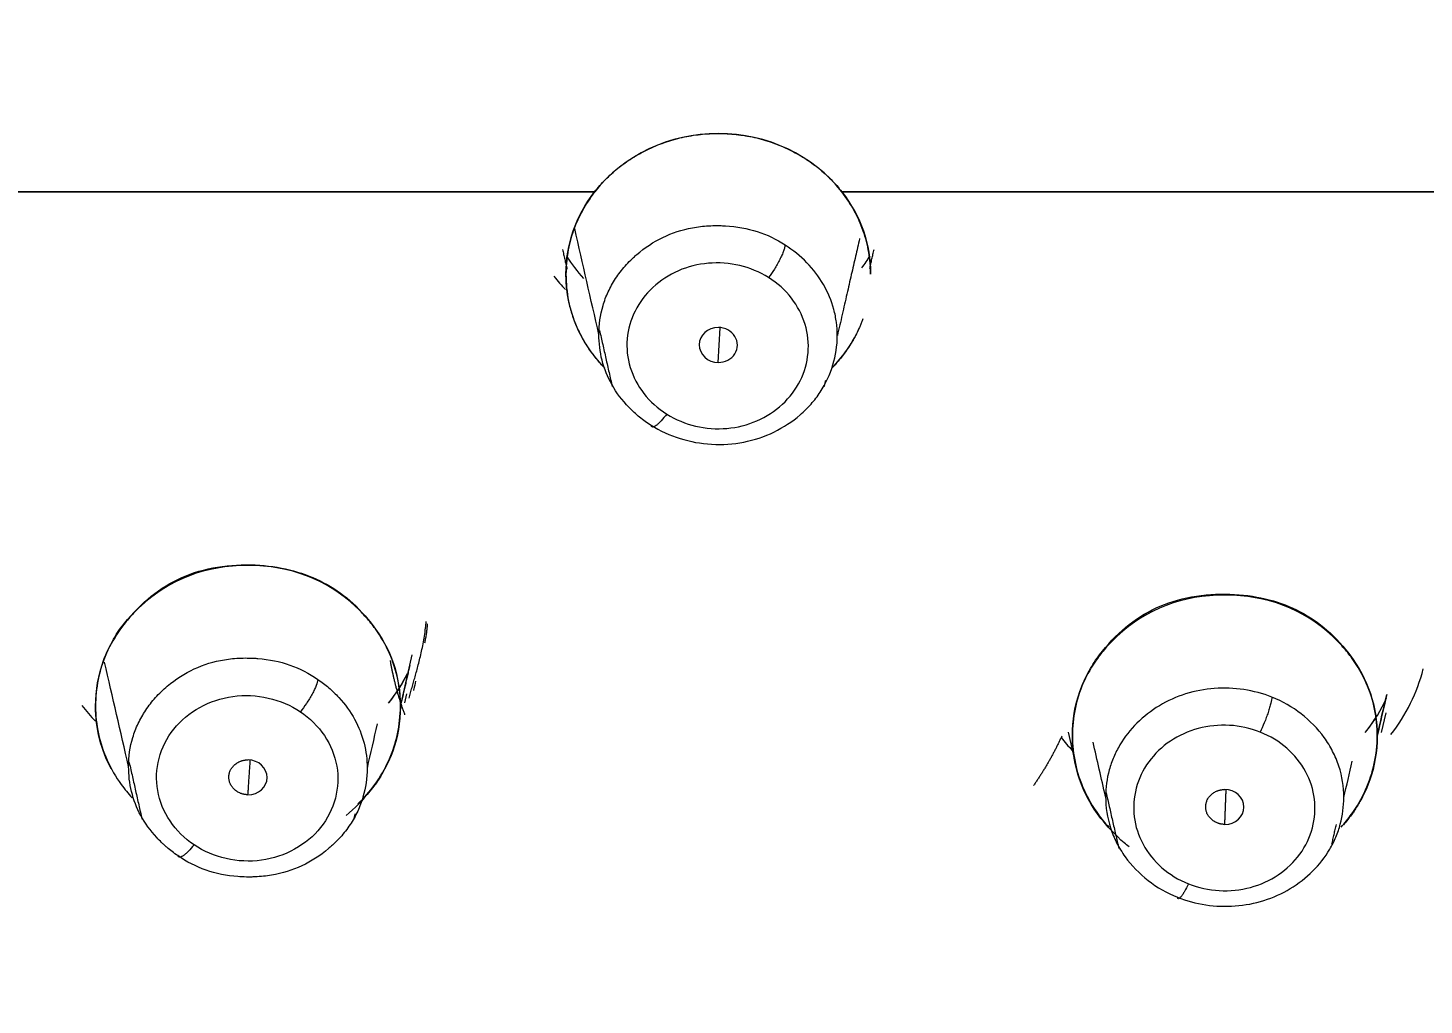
# Model space of a CAD drawing. Header units: millimetres. Extents: x 8883 to 11259, y -10160 to -6800.
# Drawn here: x 9707.23 to 9721.85, y -8410.31 to -8400.08 of the extents above; entities that cross this region are included whole.
import ezdxf

# ---------------------------------------------------------------- set-up
doc = ezdxf.new("R2010")
doc.units = ezdxf.units.MM
doc.layers.add('DIM', color=5, linetype='Continuous', lineweight=13)
doc.styles.add('ARIAL', font='arial.ttf')
doc.dimstyles.get("Standard").update_dxf_attribs({"dimtxt": 15, "dimasz": 15, "dimexe": 0.18, "dimexo": 0.0625, "dimgap": 4, "dimtad": 0, "dimdec": 1, "dimdsep": 46, "dimtxsty": 'ARIAL', "dimcen": 0, "dimclrd": 5, "dimclre": 5, "dimclrt": 5, "dimadec": 0, "dimazin": 0, "dimtfac": 1, "dimtdec": 1, "dimtofl": 0, "dimtmove": 0, "dimatfit": 3, "dimfxl": 1, "dimtolj": 1, "dimtzin": 0, "dimarcsym": 0})

# ---------------------------------------------------------------- blocks, each defined once
blk = doc.blocks.new('*D185')
at = {"layer": 'Defpoints', "color": 0, "transparency": 16777216}
for p in [(9678.596, -7626.145), (9989.37, -9683.127), (10114.894, -9683.127)]:
    blk.add_point(p, dxfattribs=at)
at = {"layer": 'DIM', "color": 5, "lineweight": -2, "transparency": 16777216}
for p, q in [((9678.658, -7626.145), (10115.074, -7626.145)), ((10114.894, -7644.145), (10114.894, -8614.508)), ((10114.894, -9665.127), (10114.894, -8694.764)), ((9989.433, -9683.127), (10115.074, -9683.127))]:
    blk.add_line(p, q, dxfattribs=at)
at = {"layer": 'DIM', "color": 5, "transparency": 16777216}
for points in [[(10111.894, -7644.145), (10117.894, -7644.145), (10114.894, -7626.145)], [(10111.894, -9665.127), (10117.894, -9665.127), (10114.894, -9683.127)]]:
    blk.add_solid(points, dxfattribs=at)
at = {"layer": 'DIM', "color": 5, "transparency": 16777216, "insert": (10114.894, -8654.636), "char_height": 18, "attachment_point": 5, "rotation": 90, "style": 'ARIAL'}
blk.add_mtext('\\A1;(2280)', dxfattribs=at)

msp = doc.modelspace()

# ---------------------------------------------------------------- linework, layer by layer
at = {"linetype": 'Continuous', "lineweight": 18}
for p, q in [((9713.162, -8401.793), (9705.619, -8401.793)), ((9705.619, -8401.793), (9713.163, -8401.793)), ((9723.669, -8401.793), (9715.751, -8401.793)), ((9715.752, -8401.793), (9723.67, -8401.793)), ((9711.128, -8407.181), (9711.251, -8406.642)), ((9711.174, -8407.143), (9711.196, -8407.049)), ((9721.403, -8407.453), (9721.451, -8407.249)), ((9718.119, -8407.451), (9718.202, -8407.804))]:
    msp.add_line(p, q, dxfattribs=at)
at = {"linetype": 'Continuous', "lineweight": 13}
msp.add_line((9714.457, -8403.579), (9714.476, -8403.215), dxfattribs=at)
at = {"linetype": 'Continuous', "lineweight": 18}
for centre, major_axis, ratio, start_param, end_param in [((9714.457, -8402.656), (1.595, 0), 0.924527, 0.624317, 2.517276), ((9714.457, -8401.617), (1.834, 0), 0.924527, 3.666828, 3.833773), ((9714.457, -8401.617), (1.834, 0), 0.924527, 5.672882, 5.762123), ((9714.457, -8401.512), (-2.133, 0), 0.924527, 0.632154, 0.722738), ((9714.457, -8403.396), (-0.2, 0.009), 0.914348, 4.751593, 7.893185), ((9714.457, -8403.396), (-0.2, 0.009), 0.914348, 1.61, 4.751593), ((9719.761, -8406.329), (-2.137, 0), 0.924527, 2.521567, 2.906718), ((9709.532, -8406.13), (1.837, 0), 0.924527, 5.639846, 5.852493), ((9709.532, -8406.13), (-1.837, 0), 0.924527, 2.50488, 2.712716), ((9719.761, -8406.433), (-1.839, 0), 0.924527, 2.503064, 2.743101), ((9709.532, -8406.025), (-2.136, 0), 0.924527, 0.618932, 0.726864), ((9719.761, -8406.433), (1.839, 0), 0.924527, 5.637981, 5.767277), ((9719.761, -8406.329), (-2.137, 0), 0.924527, 0.639598, 0.72666), ((9709.532, -8407.924), (-0.2, 0.011), 0.912608, 1.618793, 4.760382), ((9719.761, -8408.234), (-0.2, 0.006), 0.91263, 1.599596, 4.741187)]:
    msp.add_ellipse(centre, major_axis=major_axis, ratio=ratio, start_param=start_param, end_param=end_param, dxfattribs=at)
for points, weights, knots in [([(9713.162, -8401.793), (9713.64, -8401.181), (9714.457, -8401.181), (9715.274, -8401.181), (9715.751, -8401.793)], [1, 0.890096432378, 1, 0.890096432378, 1], [0, 0, 0, 0.5, 0.5, 1, 1, 1]), ([(9709.532, -8408.106), (9709.449, -8408.106), (9709.332, -8407.998), (9709.332, -8407.846), (9709.449, -8407.741), (9709.532, -8407.741)], [1, 0.923879248471, 0.923879248471, 0.923879248471, 0.923880005912, 1], [0, 0, 0, 0.25, 0.500001, 0.750001, 1, 1, 1]), ([(9719.761, -8408.417), (9719.678, -8408.416), (9719.561, -8408.309), (9719.561, -8408.158), (9719.678, -8408.051), (9719.761, -8408.052)], [1, 0.923879211155, 0.923879211155, 0.923879211155, 0.923880068103, 1], [0, 0, 0, 0.25, 0.500001, 0.750001, 1, 1, 1])]:
    msp.add_rational_spline(points, weights, degree=2, knots=knots, dxfattribs=at)
for points, degree in [([(9713.162, -8401.793), (9710.648, -8401.793), (9708.133, -8401.793), (9705.619, -8401.793)], 3), ([(9712.862, -8402.656), (9712.862, -8402.339), (9712.962, -8402.051), (9713.162, -8401.793)], 3), ([(9723.669, -8401.793), (9721.03, -8401.793), (9718.39, -8401.793), (9715.751, -8401.793)], 3), ([(9715.751, -8401.793), (9715.952, -8402.051), (9716.052, -8402.338), (9716.052, -8402.656)], 3), ([(9713.207, -8403.286), (9713.122, -8402.916), (9713.037, -8402.547), (9712.953, -8402.177)], 3), ([(9712.826, -8402.396), (9712.872, -8402.601)], 1), ([(9716.043, -8402.595), (9716.088, -8402.396)], 1), ([(9714.984, -8402.69), (9714.887, -8402.631), (9714.688, -8402.548), (9714.349, -8402.523), (9714.032, -8402.603), (9713.758, -8402.781), (9713.568, -8403.033), (9713.484, -8403.33), (9713.515, -8403.634), (9713.664, -8403.918), (9713.821, -8404.059), (9713.917, -8404.12)], 3), ([(9713.917, -8404.12), (9714.013, -8404.179), (9714.212, -8404.263), (9714.551, -8404.287), (9714.868, -8404.207), (9715.142, -8404.03), (9715.332, -8403.778), (9715.416, -8403.48), (9715.385, -8403.177), (9715.237, -8402.892), (9715.079, -8402.751), (9714.984, -8402.69)], 3), ([(9713.213, -8403.243), (9713.346, -8403.832)], 1), ([(9715.567, -8403.832), (9715.582, -8403.768)], 1), ([(9711.226, -8406.753), (9711.128, -8407.181)], 1), ([(9721.457, -8407.056), (9721.423, -8407.202), (9721.39, -8407.347), (9721.357, -8407.492)], 3), ([(9721.357, -8407.492), (9721.39, -8407.347), (9721.423, -8407.202), (9721.457, -8407.057)], 3), ([(9708.1, -8407.836), (9707.991, -8407.634), (9707.936, -8407.415), (9707.936, -8407.18)], 3), ([(9710.081, -8407.237), (9710.181, -8407.304), (9710.352, -8407.476), (9710.487, -8407.802), (9710.47, -8408.148), (9710.313, -8408.463), (9710.033, -8408.695), (9709.677, -8408.815), (9709.298, -8408.796), (9709.067, -8408.699), (9708.967, -8408.632)], 3), ([(9710.885, -8407.365), (9710.849, -8407.519), (9710.814, -8407.673), (9710.779, -8407.827)], 3), ([(9720.132, -8407.45), (9720.025, -8407.409), (9719.813, -8407.362), (9719.476, -8407.397), (9719.181, -8407.53), (9718.948, -8407.752), (9718.814, -8408.033), (9718.794, -8408.339), (9718.887, -8408.631), (9719.091, -8408.885), (9719.274, -8408.996), (9719.38, -8409.039)], 3), ([(9718.512, -8408.125), (9718.468, -8407.935), (9718.424, -8407.744), (9718.381, -8407.554)], 3), ([(9719.38, -8409.039), (9719.487, -8409.08), (9719.7, -8409.128), (9720.037, -8409.093), (9720.331, -8408.959), (9720.564, -8408.737), (9720.698, -8408.457), (9720.719, -8408.15), (9720.626, -8407.858), (9720.422, -8407.604), (9720.238, -8407.494), (9720.132, -8407.45)], 3), ([(9708.288, -8407.77), (9708.422, -8408.361)], 1), ([(9721.008, -8408.134), (9721.037, -8408.008), (9721.066, -8407.882), (9721.095, -8407.756)], 3), ([(9718.518, -8408.085), (9718.651, -8408.669)], 1), ([(9710.642, -8408.361), (9710.655, -8408.305)], 1), ([(9720.882, -8408.625), (9720.929, -8408.418)], 1)]:
    msp.add_open_spline(points, degree=degree, dxfattribs=at)
for points, knots in [([(9713.162, -8401.793), (9713.114, -8401.856), (9713.071, -8401.922), (9712.996, -8402.059), (9712.964, -8402.13), (9712.913, -8402.276), (9712.894, -8402.351), (9712.868, -8402.502), (9712.862, -8402.579), (9712.862, -8402.656)], [0, 0, 0, 0, 0.25, 0.25, 0.5, 0.5, 0.75, 0.75, 1, 1, 1, 1]), ([(9716.052, -8402.656), (9716.052, -8402.579), (9716.045, -8402.502), (9716.02, -8402.351), (9716, -8402.276), (9715.949, -8402.13), (9715.918, -8402.059), (9715.843, -8401.922), (9715.799, -8401.856), (9715.751, -8401.793)], [0, 0, 0, 0, 0.25, 0.25, 0.5, 0.5, 0.75, 0.75, 1, 1, 1, 1]), ([(9715.937, -8402.281), (9715.937, -8402.282), (9715.923, -8402.344), (9715.894, -8402.47), (9715.849, -8402.663), (9715.803, -8402.866), (9715.754, -8403.079), (9715.721, -8403.224), (9715.704, -8403.298)], [0, 0, 0, 0, 0.002574, 0.182856, 0.37274, 0.572225, 0.781312, 1, 1, 1, 1]), ([(9712.862, -8402.656), (9712.862, -8402.75), (9712.871, -8402.844), (9712.908, -8403.03), (9712.937, -8403.122), (9713.015, -8403.299), (9713.064, -8403.386), (9713.166, -8403.527), (9713.214, -8403.584), (9713.267, -8403.638)], [0, 0, 0, 0, 0.268384, 0.268384, 0.536769, 0.536769, 0.805153, 0.805153, 1, 1, 1, 1]), ([(9713.243, -8403.612), (9713.237, -8403.606), (9713.199, -8403.563), (9713.132, -8403.481), (9713.052, -8403.359), (9713.002, -8403.262), (9712.972, -8403.195), (9712.958, -8403.161), (9712.945, -8403.126), (9712.932, -8403.091), (9712.921, -8403.056), (9712.911, -8403.021), (9712.901, -8402.985), (9712.893, -8402.949), (9712.886, -8402.913), (9712.879, -8402.877), (9712.874, -8402.841), (9712.869, -8402.804), (9712.866, -8402.767), (9712.863, -8402.73), (9712.862, -8402.693), (9712.862, -8402.668), (9712.862, -8402.656)], [0, 0, 0, 0, 0.023614, 0.159982, 0.296136, 0.433328, 0.469019, 0.504573, 0.540013, 0.575358, 0.61063, 0.645851, 0.681043, 0.716227, 0.751425, 0.786658, 0.821948, 0.857317, 0.892786, 0.928375, 0.964106, 1, 1, 1, 1]), ([(9715.97, -8403.124), (9715.97, -8403.124), (9715.968, -8403.13), (9715.963, -8403.142), (9715.956, -8403.16), (9715.949, -8403.178), (9715.942, -8403.196), (9715.934, -8403.214), (9715.909, -8403.27), (9715.861, -8403.361), (9715.782, -8403.483), (9715.716, -8403.564), (9715.678, -8403.605), (9715.674, -8403.61)], [0, 0, 0, 0, 0.00037, 0.03429, 0.06826, 0.102285, 0.136373, 0.170527, 0.204755, 0.459224, 0.711548, 0.964164, 1, 1, 1, 1]), ([(9713.753, -8404.239), (9713.711, -8404.213), (9713.651, -8404.169), (9713.594, -8404.12), (9713.566, -8404.094), (9713.557, -8404.085), (9713.539, -8404.067), (9713.53, -8404.058), (9713.45, -8403.976), (9713.391, -8403.898), (9713.297, -8403.732), (9713.263, -8403.645), (9713.217, -8403.467), (9713.207, -8403.376), (9713.207, -8403.286)], [0, 0, 0, 0, 0.125, 0.1875, 0.1875, 0.21875, 0.21875, 0.25, 0.25, 0.5, 0.5, 0.75, 0.75, 1, 1, 1, 1]), ([(9713.754, -8404.237), (9713.94, -8404.354), (9714.162, -8404.423), (9714.5, -8404.442), (9714.613, -8404.435), (9714.833, -8404.392), (9714.94, -8404.356), (9715.139, -8404.259), (9715.232, -8404.199), (9715.355, -8404.093), (9715.393, -8404.055), (9715.464, -8403.975), (9715.496, -8403.933), (9715.583, -8403.801), (9715.627, -8403.705), (9715.687, -8403.505), (9715.703, -8403.402), (9715.703, -8403.298)], [0, 0, 0, 0, 0.25, 0.25, 0.375, 0.375, 0.5, 0.5, 0.625, 0.625, 0.6875, 0.6875, 0.75, 0.75, 0.875, 0.875, 1, 1, 1, 1]), ([(9715.65, -8403.634), (9715.702, -8403.581), (9715.749, -8403.525), (9715.845, -8403.391), (9715.891, -8403.312), (9715.929, -8403.23)], [0, 0, 0, 0, 0.432936, 0.432936, 1, 1, 1, 1]), ([(9707.936, -8407.18), (9707.936, -8407.011), (9707.964, -8406.851), (9708.048, -8406.623), (9708.083, -8406.549), (9708.167, -8406.406), (9708.183, -8406.376), (9708.448, -8406.059), (9708.652, -8405.907), (9709.114, -8405.718), (9709.406, -8405.685), (9709.905, -8405.721), (9710.128, -8405.782), (9710.422, -8405.937), (9710.514, -8406), (9710.683, -8406.145), (9710.784, -8406.258), (9711.03, -8406.581), (9711.128, -8406.866), (9711.128, -8407.181)], [0, 0, 0, 0, 0.125, 0.125, 0.1875, 0.1875, 0.25, 0.25, 0.375, 0.375, 0.5, 0.5, 0.625, 0.625, 0.6875, 0.6875, 0.75, 0.75, 1, 1, 1, 1]), ([(9711.128, -8407.181), (9711.128, -8407.087), (9711.119, -8406.993), (9711.081, -8406.807), (9711.052, -8406.715), (9710.974, -8406.537), (9710.925, -8406.451), (9710.836, -8406.328), (9710.804, -8406.288), (9710.752, -8406.23), (9710.725, -8406.201), (9710.697, -8406.173), (9710.678, -8406.155), (9710.669, -8406.145), (9710.349, -8405.849), (9709.973, -8405.705), (9709.091, -8405.705), (9708.715, -8405.848), (9708.395, -8406.144), (9708.386, -8406.154), (9708.367, -8406.172), (9708.339, -8406.2), (9708.276, -8406.267), (9708.228, -8406.327), (9708.139, -8406.45), (9708.09, -8406.536), (9708.011, -8406.714), (9707.982, -8406.806), (9707.945, -8406.991), (9707.936, -8407.086), (9707.936, -8407.18)], [0, 0, 0, 0, 0.0625, 0.0625, 0.125, 0.125, 0.1875, 0.1875, 0.21875, 0.21875, 0.234375, 0.242187, 0.242187, 0.25, 0.25, 0.5, 0.5, 0.75, 0.75, 0.757812, 0.757812, 0.765625, 0.78125, 0.8125, 0.8125, 0.875, 0.875, 0.9375, 0.9375, 1, 1, 1, 1]), ([(9718.165, -8407.49), (9718.165, -8407.327), (9718.191, -8407.171), (9718.27, -8406.95), (9718.302, -8406.878), (9718.381, -8406.738), (9718.393, -8406.713), (9718.652, -8406.387), (9718.854, -8406.23), (9719.315, -8406.031), (9719.606, -8405.993), (9720.119, -8406.023), (9720.348, -8406.084), (9720.65, -8406.242), (9720.744, -8406.306), (9720.918, -8406.457), (9721.023, -8406.577), (9721.262, -8406.897), (9721.357, -8407.18), (9721.357, -8407.492)], [0, 0, 0, 0, 0.125, 0.125, 0.1875, 0.1875, 0.25, 0.25, 0.375, 0.375, 0.5, 0.5, 0.625, 0.625, 0.6875, 0.6875, 0.75, 0.75, 1, 1, 1, 1]), ([(9721.357, -8407.492), (9721.357, -8407.398), (9721.348, -8407.303), (9721.31, -8407.117), (9721.282, -8407.026), (9721.203, -8406.847), (9721.154, -8406.761), (9721.065, -8406.638), (9721.033, -8406.598), (9720.981, -8406.54), (9720.954, -8406.511), (9720.926, -8406.483), (9720.907, -8406.465), (9720.898, -8406.456), (9720.578, -8406.159), (9720.203, -8406.016), (9719.32, -8406.015), (9718.944, -8406.159), (9718.624, -8406.455), (9718.615, -8406.464), (9718.596, -8406.482), (9718.568, -8406.51), (9718.505, -8406.577), (9718.457, -8406.637), (9718.368, -8406.76), (9718.319, -8406.846), (9718.24, -8407.024), (9718.212, -8407.116), (9718.174, -8407.302), (9718.165, -8407.396), (9718.165, -8407.49)], [0, 0, 0, 0, 0.0625, 0.0625, 0.125, 0.125, 0.1875, 0.1875, 0.21875, 0.21875, 0.234375, 0.242187, 0.242187, 0.25, 0.25, 0.5, 0.5, 0.75, 0.75, 0.757812, 0.757812, 0.765625, 0.78125, 0.8125, 0.8125, 0.875, 0.875, 0.9375, 0.9375, 1, 1, 1, 1]), ([(9711.315, -8406.746), (9711.327, -8406.701), (9711.339, -8406.653), (9711.361, -8406.553), (9711.371, -8406.5), (9711.384, -8406.417), (9711.388, -8406.389), (9711.394, -8406.338), (9711.397, -8406.316), (9711.399, -8406.293)], [0, 0, 0, 0, 0.347584, 0.347584, 0.695168, 0.695168, 0.86896, 0.86896, 1, 1, 1, 1]), ([(9711.41, -8406.316), (9711.41, -8406.319), (9711.409, -8406.33), (9711.407, -8406.347), (9711.405, -8406.368), (9711.402, -8406.39), (9711.4, -8406.412), (9711.396, -8406.433), (9711.393, -8406.455), (9711.389, -8406.477), (9711.385, -8406.498), (9711.382, -8406.513), (9711.381, -8406.519)], [0, 0, 0, 0, 0.048785, 0.152764, 0.257364, 0.362586, 0.468433, 0.574906, 0.682007, 0.78974, 0.898105, 1, 1, 1, 1]), ([(9711.219, -8407.096), (9711.224, -8407.077), (9711.234, -8407.039), (9711.25, -8406.984), (9711.266, -8406.928), (9711.282, -8406.87), (9711.299, -8406.809), (9711.31, -8406.767), (9711.315, -8406.746)], [0, 0, 0, 0, 0.163263, 0.316253, 0.475874, 0.642443, 0.816894, 1, 1, 1, 1]), ([(9710.263, -8406.9), (9710.261, -8406.916), (9710.253, -8406.947), (9710.229, -8407.003), (9710.205, -8407.051), (9710.176, -8407.101), (9710.134, -8407.167), (9710.101, -8407.211), (9710.081, -8407.237)], [0, 0, 0, 0, 0.249829, 0.374887, 0.499946, 0.625005, 0.750064, 1, 1, 1, 1]), ([(9711.286, -8406.916), (9711.281, -8406.944), (9711.275, -8406.972), (9711.266, -8407.006), (9711.265, -8407.011), (9711.264, -8407.016)], [0, 0, 0, 0, 0.856845, 0.856845, 1, 1, 1, 1]), ([(9708.967, -8408.632), (9708.866, -8408.564), (9708.695, -8408.392), (9708.561, -8408.067), (9708.578, -8407.72), (9708.734, -8407.405), (9709.015, -8407.173), (9709.37, -8407.054), (9709.75, -8407.072), (9709.981, -8407.169), (9710.081, -8407.237)], [0, 0, 0, 0, 0.125, 0.25, 0.375, 0.5, 0.625, 0.75, 0.875, 1, 1, 1, 1]), ([(9720.254, -8407.084), (9720.253, -8407.1), (9720.247, -8407.132), (9720.231, -8407.192), (9720.215, -8407.244), (9720.196, -8407.298), (9720.168, -8407.372), (9720.146, -8407.422), (9720.132, -8407.45)], [0, 0, 0, 0, 0.249796, 0.374861, 0.499925, 0.624989, 0.750054, 1, 1, 1, 1]), ([(9707.936, -8407.18), (9707.936, -8407.276), (9707.946, -8407.373), (9707.987, -8407.562), (9708.018, -8407.655), (9708.098, -8407.834), (9708.147, -8407.919), (9708.24, -8408.048), (9708.278, -8408.094), (9708.318, -8408.138)], [0, 0, 0, 0, 0.277894, 0.277894, 0.555787, 0.555787, 0.833681, 0.833681, 1, 1, 1, 1]), ([(9711.128, -8407.181), (9711.127, -8407.346), (9711.101, -8407.503), (9711.021, -8407.724), (9710.988, -8407.796), (9710.908, -8407.936), (9710.894, -8407.963), (9710.731, -8408.165), (9710.648, -8408.249), (9710.559, -8408.322)], [0, 0, 0, 0, 0.407623, 0.407623, 0.611434, 0.611434, 0.815245, 0.815245, 1, 1, 1, 1]), ([(9710.683, -8408.202), (9710.748, -8408.14), (9710.807, -8408.073), (9710.917, -8407.92), (9710.966, -8407.835), (9711.046, -8407.657), (9711.077, -8407.564), (9711.117, -8407.374), (9711.128, -8407.278), (9711.128, -8407.181)], [0, 0, 0, 0, 0.229881, 0.229881, 0.486587, 0.486587, 0.743294, 0.743294, 1, 1, 1, 1]), ([(9718.165, -8407.49), (9718.165, -8407.587), (9718.176, -8407.683), (9718.216, -8407.873), (9718.247, -8407.966), (9718.327, -8408.144), (9718.376, -8408.23), (9718.468, -8408.357), (9718.506, -8408.403), (9718.546, -8408.446)], [0, 0, 0, 0, 0.278571, 0.278571, 0.557142, 0.557142, 0.835713, 0.835713, 1, 1, 1, 1]), ([(9718.758, -8408.651), (9718.741, -8408.638), (9718.724, -8408.624), (9718.62, -8408.536), (9718.514, -8408.419), (9718.266, -8408.096), (9718.166, -8407.807), (9718.165, -8407.49)], [0, 0, 0, 0, 0.036562, 0.036562, 0.22925, 0.22925, 1, 1, 1, 1]), ([(9720.978, -8408.446), (9721.017, -8408.403), (9721.054, -8408.358), (9721.146, -8408.231), (9721.195, -8408.145), (9721.275, -8407.967), (9721.306, -8407.874), (9721.346, -8407.685), (9721.357, -8407.588), (9721.357, -8407.492)], [0, 0, 0, 0, 0.162713, 0.162713, 0.441808, 0.441808, 0.720904, 0.720904, 1, 1, 1, 1]), ([(9721.357, -8407.492), (9721.356, -8407.653), (9721.331, -8407.806), (9721.254, -8408.024), (9721.206, -8408.13), (9721.144, -8408.232), (9721.1, -8408.299), (9721.093, -8408.31), (9721.035, -8408.384), (9721.02, -8408.403), (9721.004, -8408.422)], [0, 0, 0, 0, 0.478355, 0.478355, 0.717532, 0.83712, 0.83712, 0.956709, 0.956709, 1, 1, 1, 1]), ([(9708.797, -8408.744), (9708.757, -8408.717), (9708.71, -8408.681), (9708.664, -8408.64), (9708.646, -8408.623), (9708.636, -8408.615), (9708.61, -8408.589), (9708.593, -8408.572), (9708.51, -8408.482), (9708.454, -8408.405), (9708.366, -8408.244), (9708.334, -8408.159), (9708.291, -8407.987), (9708.282, -8407.899), (9708.282, -8407.811)], [0, 0, 0, 0, 0.125, 0.15625, 0.15625, 0.1875, 0.1875, 0.25, 0.25, 0.5, 0.5, 0.75, 0.75, 1, 1, 1, 1]), ([(9710.779, -8407.827), (9710.779, -8407.929), (9710.765, -8408.032), (9710.721, -8408.181), (9710.703, -8408.23), (9710.658, -8408.327), (9710.631, -8408.374), (9710.571, -8408.465), (9710.537, -8408.509), (9710.48, -8408.572), (9710.46, -8408.592), (9710.429, -8408.622), (9710.418, -8408.632), (9710.397, -8408.652), (9710.3, -8408.737), (9710.103, -8408.865), (9709.838, -8408.946), (9709.651, -8408.965), (9709.576, -8408.968), (9709.546, -8408.968), (9709.531, -8408.968), (9709.485, -8408.967), (9709.217, -8408.955), (9708.981, -8408.873), (9708.797, -8408.744)], [0, 0, 0, 0, 0.125, 0.125, 0.1875, 0.1875, 0.25, 0.25, 0.3125, 0.3125, 0.34375, 0.34375, 0.359375, 0.359375, 0.375, 0.5, 0.625, 0.6875, 0.703125, 0.703125, 0.71875, 0.71875, 0.75, 1, 1, 1, 1]), ([(9718.513, -8408.125), (9718.513, -8408.236), (9718.53, -8408.347), (9718.581, -8408.507), (9718.603, -8408.559), (9718.654, -8408.66), (9718.684, -8408.709), (9718.784, -8408.848), (9718.866, -8408.932), (9719.051, -8409.076), (9719.155, -8409.136), (9719.266, -8409.18)], [0, 0, 0, 0, 0.25, 0.25, 0.375, 0.375, 0.5, 0.5, 0.75, 0.75, 1, 1, 1, 1]), ([(9719.266, -8409.18), (9719.455, -8409.255), (9719.665, -8409.286), (9719.972, -8409.263), (9720.074, -8409.244), (9720.268, -8409.183), (9720.361, -8409.141), (9720.532, -8409.037), (9720.611, -8408.975), (9720.75, -8408.837), (9720.811, -8408.76), (9720.884, -8408.636), (9720.906, -8408.593), (9720.943, -8408.505), (9720.989, -8408.37), (9721.007, -8408.229), (9721.007, -8408.134)], [0, 0, 0, 0, 0.25, 0.25, 0.375, 0.375, 0.5, 0.5, 0.625, 0.625, 0.75, 0.75, 0.8125, 0.8125, 0.875, 1, 1, 1, 1]), ([(9708.967, -8408.632), (9708.947, -8408.656), (9708.916, -8408.691), (9708.877, -8408.728), (9708.851, -8408.748), (9708.829, -8408.76), (9708.807, -8408.763), (9708.799, -8408.753), (9708.798, -8408.743)], [0, 0, 0, 0, 0.249948, 0.375013, 0.500078, 0.625144, 0.750209, 1, 1, 1, 1]), ([(9719.38, -8409.039), (9719.367, -8409.067), (9719.346, -8409.108), (9719.32, -8409.151), (9719.302, -8409.176), (9719.287, -8409.192), (9719.272, -8409.199), (9719.267, -8409.19), (9719.266, -8409.18)], [0, 0, 0, 0, 0.249956, 0.375026, 0.500095, 0.625165, 0.750234, 1, 1, 1, 1])]:
    msp.add_open_spline(points, degree=3, knots=knots, dxfattribs=at)
at = {"linetype": 'Continuous', "lineweight": 13}
for points, knots in [([(9713.207, -8403.286), (9713.207, -8403.185), (9713.221, -8403.083), (9713.264, -8402.935), (9713.282, -8402.887), (9713.326, -8402.791), (9713.352, -8402.745), (9713.411, -8402.655), (9713.445, -8402.611), (9713.5, -8402.549), (9713.52, -8402.528), (9713.55, -8402.498), (9713.56, -8402.489), (9713.581, -8402.469), (9713.676, -8402.384), (9713.871, -8402.256), (9714.129, -8402.172), (9714.326, -8402.148), (9714.414, -8402.146), (9714.459, -8402.146), (9714.474, -8402.146), (9714.503, -8402.147), (9714.753, -8402.157), (9714.974, -8402.228), (9715.158, -8402.349)], [0, 0, 0, 0, 0.125, 0.125, 0.1875, 0.1875, 0.25, 0.25, 0.3125, 0.3125, 0.34375, 0.34375, 0.359375, 0.359375, 0.375, 0.5, 0.625, 0.6875, 0.71875, 0.71875, 0.734375, 0.734375, 0.75, 1, 1, 1, 1]), ([(9715.157, -8402.35), (9715.156, -8402.358), (9715.152, -8402.376), (9715.141, -8402.411), (9715.124, -8402.454), (9715.101, -8402.502), (9715.074, -8402.552), (9715.034, -8402.619), (9715.003, -8402.664), (9714.984, -8402.69)], [0, 0, 0, 0, 0.124797, 0.249852, 0.374907, 0.499962, 0.625017, 0.750072, 1, 1, 1, 1]), ([(9715.703, -8403.298), (9715.703, -8403.252), (9715.7, -8403.205), (9715.688, -8403.113), (9715.679, -8403.068), (9715.642, -8402.933), (9715.605, -8402.846), (9715.462, -8402.599), (9715.324, -8402.455), (9715.157, -8402.35)], [0, 0, 0, 0, 0.125, 0.125, 0.25, 0.25, 0.5, 0.5, 1, 1, 1, 1]), ([(9713.917, -8404.12), (9713.898, -8404.145), (9713.868, -8404.182), (9713.831, -8404.22), (9713.805, -8404.241), (9713.784, -8404.253), (9713.768, -8404.257), (9713.758, -8404.251), (9713.755, -8404.243), (9713.754, -8404.237)], [0, 0, 0, 0, 0.249936, 0.374995, 0.500054, 0.625113, 0.750172, 0.875231, 1, 1, 1, 1]), ([(9708.282, -8407.811), (9708.282, -8407.709), (9708.296, -8407.606), (9708.341, -8407.457), (9708.359, -8407.408), (9708.405, -8407.312), (9708.431, -8407.265), (9708.492, -8407.174), (9708.526, -8407.131), (9708.583, -8407.068), (9708.602, -8407.047), (9708.644, -8407.008), (9708.665, -8406.988), (9708.775, -8406.896), (9708.963, -8406.775), (9709.227, -8406.694), (9709.427, -8406.674), (9709.517, -8406.674), (9709.562, -8406.675), (9709.577, -8406.675), (9709.607, -8406.677), (9709.859, -8406.693), (9710.081, -8406.771), (9710.264, -8406.899)], [0, 0, 0, 0, 0.125, 0.125, 0.1875, 0.1875, 0.25, 0.25, 0.3125, 0.3125, 0.34375, 0.34375, 0.375, 0.375, 0.5, 0.625, 0.6875, 0.71875, 0.71875, 0.734375, 0.734375, 0.75, 1, 1, 1, 1]), ([(9710.264, -8406.899), (9710.303, -8406.926), (9710.36, -8406.969), (9710.414, -8407.018), (9710.45, -8407.053), (9710.467, -8407.07), (9710.549, -8407.159), (9710.605, -8407.235), (9710.693, -8407.396), (9710.726, -8407.48), (9710.769, -8407.652), (9710.779, -8407.74), (9710.779, -8407.827)], [0, 0, 0, 0, 0.125, 0.1875, 0.1875, 0.25, 0.25, 0.5, 0.5, 0.75, 0.75, 1, 1, 1, 1]), ([(9720.254, -8407.084), (9720.066, -8407.009), (9719.856, -8406.979), (9719.549, -8407.001), (9719.448, -8407.02), (9719.254, -8407.081), (9719.161, -8407.123), (9718.99, -8407.226), (9718.911, -8407.287), (9718.772, -8407.425), (9718.711, -8407.502), (9718.638, -8407.625), (9718.616, -8407.668), (9718.579, -8407.755), (9718.532, -8407.89), (9718.513, -8408.031), (9718.513, -8408.125)], [0, 0, 0, 0, 0.25, 0.25, 0.375, 0.375, 0.5, 0.5, 0.625, 0.625, 0.75, 0.75, 0.8125, 0.8125, 0.875, 1, 1, 1, 1]), ([(9721.007, -8408.134), (9721.007, -8408.024), (9720.99, -8407.913), (9720.938, -8407.754), (9720.916, -8407.702), (9720.865, -8407.602), (9720.835, -8407.553), (9720.735, -8407.415), (9720.653, -8407.331), (9720.468, -8407.188), (9720.365, -8407.128), (9720.254, -8407.084)], [0, 0, 0, 0, 0.25, 0.25, 0.375, 0.375, 0.5, 0.5, 0.75, 0.75, 1, 1, 1, 1])]:
    msp.add_open_spline(points, degree=3, knots=knots, dxfattribs=at)
for points, degree in [([(9708.282, -8407.811), (9708.198, -8407.447), (9708.115, -8407.083), (9708.031, -8406.719)], 3), ([(9709.532, -8408.106), (9709.556, -8407.746)], 1), ([(9719.761, -8408.417), (9719.775, -8408.054)], 1)]:
    msp.add_open_spline(points, degree=degree, dxfattribs=at)
at = {"linetype": 'Continuous', "lineweight": 18}
for points, weights in [([(9711.176, -8407.271), (9711.073, -8406.992), (9711.023, -8406.7)], [0.953379369849, 0.97276086397, 1]), ([(9718.054, -8407.492), (9717.93, -8407.763), (9717.758, -8408.01)], [0.961503665601, 0.945769838251, 0.937237860855])]:
    msp.add_rational_spline(points, weights, degree=2, dxfattribs=at)

# ---------------------------------------------------------------- dimensions: what is measured, and where the dimension line sits
at = {"layer": 'DIM', "color": 3}
dim = msp.add_linear_dim(base=(10114.894, -9683.127), p1=(9678.596, -7626.145), p2=(9989.37, -9683.127), angle=90, text='(2280)', dimstyle='Standard', override={"dimtxt": 18, "dimasz": 18, "dimgap": 5}, dxfattribs=at)
dim.commit()
dim.dimension.update_dxf_attribs({"geometry": '*D185', "text_midpoint": (10114.894, -8654.636)})

doc.saveas('drawing.dxf')
